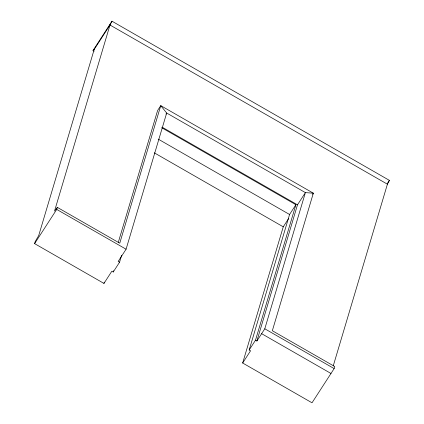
<?xml version="1.0" encoding="UTF-8"?>
<svg xmlns="http://www.w3.org/2000/svg" width="424" height="424" viewBox="0 0 424 424"><rect width="100%" height="100%" fill="white"/><g stroke="black" fill="none" stroke-linecap="round" stroke-linejoin="round"><path stroke-width="0.64" d="M121.63 255.296L119.563 262.223L113.24 271.996L111.857 271.201L103.949 283.418L34.598 243.625L35.203 241.585L38.701 235.574L94.186 49.46L109.991 25.021L111.984 21.2L389.402 180.375L387.414 184.196L333.248 365.88M110.404 23.643L54.511 211.141L57.335 207.373L119.754 243.185L160.76 105.64L313.341 193.185L272.335 330.731L334.759 366.548L334.149 368.589L312.016 402.8L242.661 363.008L283.259 226.824L288.649 218.493M34.598 243.625L56.726 209.414L57.335 207.373M103.949 283.418L104.331 282.151M118.254 242.512L157.601 110.526L160.76 105.64L166.68 113.023L305.391 192.613L313.341 193.185L312.636 194.272M113.24 271.996L113.621 270.729M119.563 262.223L118.179 261.428L126.082 249.206L166.68 113.023L165.964 114.136M242.661 363.008L250.563 350.786L249.179 349.991L289.571 214.491L295.894 204.713L161.682 127.704M249.179 349.991L255.502 340.218L295.894 204.713M256.886 341.013L297.489 204.829L305.391 192.613L264.793 328.796L256.886 341.013L255.502 340.218M94.165 51.182L93.015 50.525L111.984 21.2M387.255 183.693L389.402 180.375M93.015 50.525L94.186 49.46M109.991 25.021L387.414 184.196M162.217 127.216L297.489 204.829M158.226 139.125L289.571 214.491M154.294 152.826L283.259 226.824M56.726 209.414L126.082 249.206M264.793 328.796L334.149 368.589M261.629 333.683L330.985 373.475"/></g></svg>
